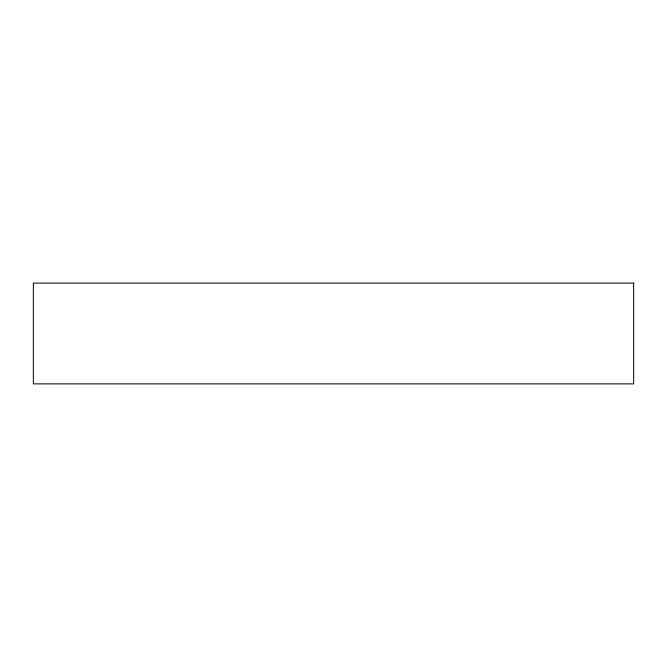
<?xml version="1.0" encoding="UTF-8"?>
<svg xmlns="http://www.w3.org/2000/svg" width="667" height="667" viewBox="0 0 667 667"><rect width="100%" height="100%" fill="white"/><g stroke="black" fill="none" stroke-linecap="round" stroke-linejoin="round"><path stroke-width="1" d="M633.65 283.116L33.35 283.116L33.35 383.884L633.65 383.884L633.65 283.116"/></g></svg>
